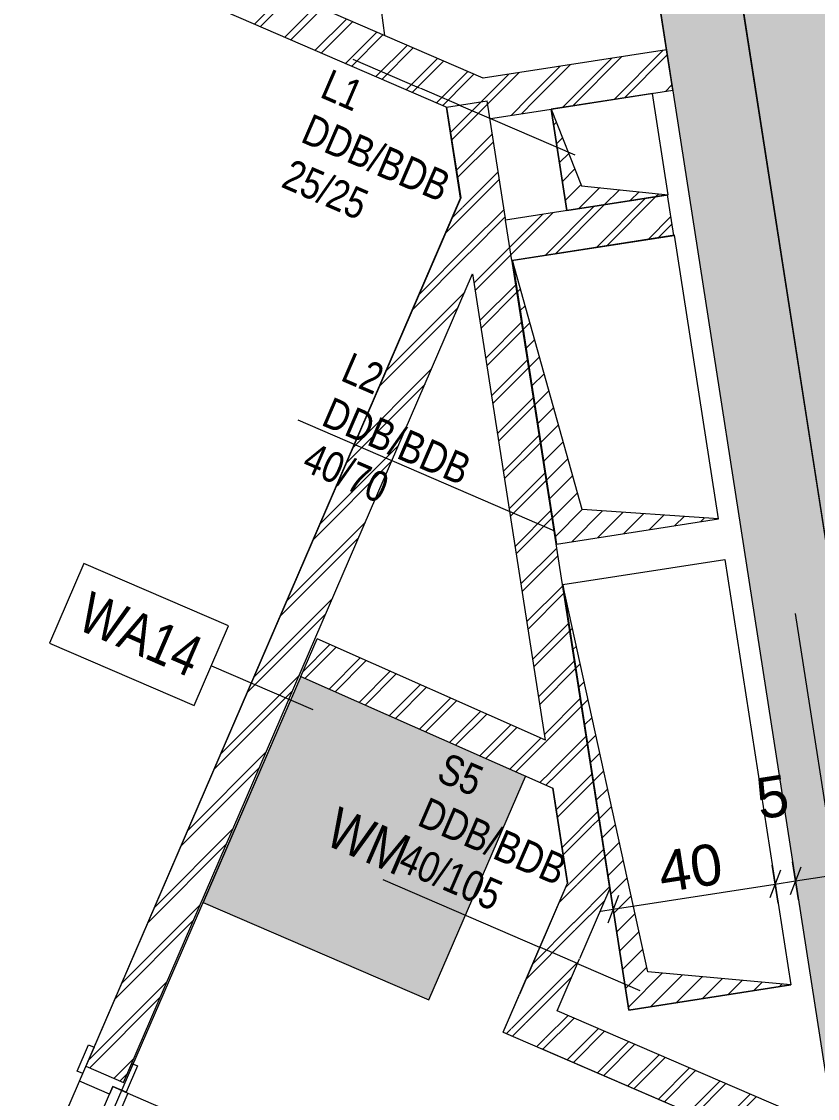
# Model space of a CAD drawing. Header units: millimetres. Extents: x 12535370 to 12575737, y 356204400 to 356234587.
# Drawn here: x 12553969 to 12555911, y 356215471 to 356218097 of the extents above; entities that cross this region are included whole.
import ezdxf
from ezdxf.enums import TextEntityAlignment as Align

# ---------------------------------------------------------------- set-up
doc = ezdxf.new("R2010")
doc.units = ezdxf.units.MM
doc.header["$MEASUREMENT"] = 0
doc.set_wipeout_variables(frame=1)
for name, pattern in [('Dashed', [211.666667, 105.833333, -105.833333]), ('Dot & Dashed', [6702.78, 3527.78, -1763.89, 0, -1411.11]), ('Wipeout_Contour', [1000, 0, -1000])]:
    doc.linetypes.add(name, pattern=pattern)
for name, color, linetype in [('New_015 Innenwände', 7, 'Continuous'), ('New_035 Decken', 7, 'Continuous'), ('New_080 Raumdefinitionen', 7, 'Continuous'), ('New_290 Raster _ Achsen', 7, 'Continuous'), ('New_Archicad Door Markers', 7, 'Continuous'), ('New_Archicad Doors', 7, 'Continuous'), ('New_GRUNDSTÜCKSGRENZE', 7, 'Continuous')]:
    doc.layers.add(name, color=color, linetype=linetype)
for name, color, linetype, lineweight in [('New_015 Innenwände_Pen_No__1', 7, 'Continuous', 13), ('New_015 Innenwände_Pen_No__3', 7, 'Continuous', 18), ('New_035 Decken_Pen_No__1', 7, 'Continuous', 13), ('New_060 Möbel Einbau_Pen_No__1', 7, 'Continuous', 13), ('New_060 Möbel Einbau_Pen_No__18', 255, 'Continuous', 13), ('New_065 Möbel Einrichtung_Pen_No__1', 7, 'Continuous', 13), ('New_160 Beschriftungen Ausführung_Pen_No__1', 7, 'Continuous', 13), ('New_255 Plangrafiken_Pen_No__1', 7, 'Continuous', 13), ('New_255 Plangrafiken_Pen_No__21', 1, 'Continuous', 13), ('New_255 Plangrafiken_Pen_No__39', 8, 'Continuous', 13), ('New_290 Raster _ Achsen_Pen_No__108', 7, 'Continuous', 13), ('New_Archicad Door Markers_Pen_No__1', 7, 'Continuous', 13), ('New_Archicad Doors_Pen_No__1', 7, 'Continuous', 13), ('New_GRUNDSTÜCKSGRENZE_Pen_No__1', 7, 'Continuous', 13), ('New_HKLS1_Pen_No__21', 1, 'Continuous', 13)]:
    doc.layers.add(name, color=color, linetype=linetype, lineweight=lineweight)
doc.styles.add('GENERATED_STYLE_1', font='arial.ttf')
doc.styles.add('GENERATED_STYLE_2', font='arial.ttf', dxfattribs={"width": 0.8})
doc.dimstyles.new('GENERATED_STYLE__2', dxfattribs={"dimtxt": 100, "dimasz": 47.5, "dimexe": 0.18, "dimexo": 2, "dimgap": 0, "dimtad": 1, "dimlfac": 0.001, "dimzin": 0, "dimdsep": 46, "dimtxsty": 'GENERATED_STYLE_1', "dimblk": 'ARROWHEAD_2', "dimblk1": 'ARROWHEAD_2', "dimblk2": 'ARROWHEAD_2', "dimcen": 0.09, "dimclrd": 7, "dimclre": 7, "dimclrt": 7, "dimadec": 0, "dimazin": 0, "dimtfac": 1, "dimtdec": 4, "dimtmove": 0, "dimatfit": 3, "dimfxl": 1, "dimtolj": 1, "dimtzin": 0, "dimarcsym": 0})
pattern_1 = [(45, (12240439.157, 356160438.356), (-26.5165043, 26.5165043), [])]
pattern_2 = [(45, (12240439.16, 356160438.356), (-53.033009, 53.033009), []), (45, (12240428.55, 356160448.96), (-53.033009, 53.033009), [])]

# ---------------------------------------------------------------- blocks, each defined once
blk = doc.blocks.new('Slab_1', base_point=(12539464.4, 356214374.2))
at = {"layer": 'New_035 Decken_Pen_No__1', "color": 7, "linetype": 'Continuous', "lineweight": 13, "flags": 128}
blk.add_lwpolyline([(12539464.4, 356214374.2), (12540355.6, 356216681.8), (12543211.2, 356223921.6), (12544734.3, 356227674.9), (12554930.7, 356223270.2), (12557525.4, 356206572.1)], close=True, dxfattribs=at)
blk = doc.blocks.new('Wall_6', base_point=(12555111.4, 356223410.1))
at = {"layer": 'New_015 Innenwände', "linetype": 'Continuous', "lineweight": 0, "true_color": 0x000000}
h = blk.add_hatch(dxfattribs=at)
h.set_pattern_fill('DÄMMSTOFF__POLYSTYROL_EPS', color=18, style=0, pattern_type=2)
h.set_pattern_definition([(188.832684, (12240439.157, 356160438.356), (-7.978668, 51.34531), [30, -60]), (188.832684, (12240398.68, 356160405.773), (-7.978668, 51.34531), [30, -60]), (248.832684, (12240409.51, 356160433.75), (-48.455677, 18.762926), [30, -60]), (248.832684, (12240417.49, 356160382.404), (-48.455677, 18.762926), [30, -60]), (308.832684, (12240439.157, 356160438.356), (40.477009, 32.582384), [30, -60]), (308.832684, (12240447.135, 356160387.01), (40.477009, 32.582384), [30, -60])])
h.paths.add_polyline_path([(12554930.7, 356223270.2), (12557489.2, 356206805.7), (12557706.1, 356206711.9), (12555147.7, 356223176.5)])
h = blk.add_hatch(dxfattribs=at)
h.set_pattern_fill('BETON_BEWEHRT_SN46', color=18, style=0, pattern_type=2)
h.set_pattern_definition([(45, (12240439.16, 356160438.36), (-70.710678, 70.710678), [30, -20]), (45, (12240403.8, 356160473.71), (-70.710678, 70.710678), [100, 0])])
h.paths.add_polyline_path([(12554750, 356223130.4), (12557235.9, 356207132.9), (12557452.9, 356207039.2), (12554967, 356223036.7)])
at = {"layer": 'New_015 Innenwände_Pen_No__3', "color": 7, "linetype": 'Continuous', "lineweight": 18}
blk.add_line((12557452.9, 356207039.2), (12554967, 356223036.7), dxfattribs=at)
at = {"layer": 'New_015 Innenwände_Pen_No__3', "color": 7, "linetype": 'Continuous', "lineweight": 18, "flags": 128}
blk.add_lwpolyline([(12554750, 356223130.4), (12557235.9, 356207132.9)], dxfattribs=at)
blk = doc.blocks.new('Wall_27', base_point=(12552319, 356219050.5))
at = {"color": 254, "linetype": 'Wipeout_Contour', "lineweight": 0, "ltscale": 1069317264.298381}
blk.add_wipeout([(12555082.2, 356217855.3), (12555267.5, 356217884.1), (12555095.4, 356217958.6)], dxfattribs=at).dxf.layer = 'New_015 Innenwände'
at = {"layer": 'New_015 Innenwände', "linetype": 'Continuous', "lineweight": 0, "true_color": 0x000000}
h = blk.add_hatch(dxfattribs=at)
h.set_pattern_fill('INSULATION', color=18, style=0, pattern_type=2)
h.set_pattern_definition(pattern_2)
h.paths.add_polyline_path([(12555082.2, 356217855.3), (12555267.5, 356217884.1), (12555095.4, 356217958.6)])
at = {"color": 254, "linetype": 'Wipeout_Contour', "lineweight": 0, "ltscale": 1425757822.584099}
blk.add_wipeout([(12555095.4, 356217958.6), (12553371.2, 356218704.3), (12553331.5, 356218612.5), (12554910.1, 356217929.8)], dxfattribs=at).dxf.layer = 'New_015 Innenwände'
at = {"layer": 'New_015 Innenwände', "linetype": 'Continuous', "lineweight": 0, "true_color": 0x000000}
h = blk.add_hatch(dxfattribs=at)
h.set_pattern_fill('INSULATION', color=18, style=0, pattern_type=2)
h.set_pattern_definition(pattern_2)
h.paths.add_polyline_path([(12555095.4, 356217958.6), (12553371.2, 356218704.3), (12553331.5, 356218612.5), (12554910.1, 356217929.8)])
at = {"color": 254, "linetype": 'Wipeout_Contour', "lineweight": 0, "ltscale": 1069317297.744582}
blk.add_wipeout([(12554910.1, 356217929.8), (12555082.2, 356217855.3), (12555095.4, 356217958.6)], dxfattribs=at).dxf.layer = 'New_015 Innenwände'
at = {"layer": 'New_015 Innenwände', "linetype": 'Continuous', "lineweight": 0, "true_color": 0x000000}
h = blk.add_hatch(dxfattribs=at)
h.set_pattern_fill('INSULATION', color=18, style=0, pattern_type=2)
h.set_pattern_definition(pattern_2)
h.paths.add_polyline_path([(12554910.1, 356217929.8), (12555082.2, 356217855.3), (12555095.4, 356217958.6)])
at = {"layer": 'New_015 Innenwände_Pen_No__1', "color": 7, "linetype": 'Continuous', "lineweight": 13, "flags": 128}
for points in [[(12555095.4, 356217958.6), (12553371.2, 356218704.3)], [(12553331.5, 356218612.5), (12555082.2, 356217855.3)], [(12555082.2, 356217855.3), (12555267.5, 356217884.1)]]:
    blk.add_lwpolyline(points, dxfattribs=at)
blk = doc.blocks.new('Wall_49', base_point=(12555105.3, 356217903.5))
at = {"color": 254, "linetype": 'Wipeout_Contour', "lineweight": 0, "ltscale": 1069311382.093036}
blk.add_wipeout([(12555301.7, 356215996.4), (12555330.6, 356215811.1), (12555404.9, 356215983.2)], dxfattribs=at).dxf.layer = 'New_015 Innenwände'
at = {"layer": 'New_015 Innenwände', "linetype": 'Continuous', "lineweight": 0, "true_color": 0x000000}
h = blk.add_hatch(dxfattribs=at)
h.set_pattern_fill('INSULATION', color=18, style=0, pattern_type=2)
h.set_pattern_definition(pattern_2)
h.paths.add_polyline_path([(12555301.7, 356215996.4), (12555330.6, 356215811.1), (12555404.9, 356215983.2)])
at = {"color": 254, "linetype": 'Wipeout_Contour', "lineweight": 0, "ltscale": 1425752720.955147}
blk.add_wipeout([(12555376, 356216168.5), (12555105.3, 356217903.5), (12555006.5, 356217888.1), (12555301.7, 356215996.4)], dxfattribs=at).dxf.layer = 'New_015 Innenwände'
at = {"layer": 'New_015 Innenwände', "linetype": 'Continuous', "lineweight": 0, "true_color": 0x000000}
h = blk.add_hatch(dxfattribs=at)
h.set_pattern_fill('INSULATION', color=18, style=0, pattern_type=2)
h.set_pattern_definition(pattern_2)
h.paths.add_polyline_path([(12555376, 356216168.5), (12555105.3, 356217903.5), (12555006.5, 356217888.1), (12555301.7, 356215996.4)])
at = {"layer": 'New_015 Innenwände_Pen_No__1', "color": 7, "linetype": 'Continuous', "lineweight": 13, "flags": 128}
for points in [[(12555006.5, 356217888.1), (12555105.3, 356217903.5)], [(12555006.5, 356217888.1), (12555041, 356217666.7)], [(12555069.9, 356217481.4), (12555247.3, 356216345)]]:
    blk.add_lwpolyline(points, dxfattribs=at)
at = {"color": 254, "linetype": 'Wipeout_Contour', "lineweight": 0, "ltscale": 1069311739.960776}
blk.add_wipeout([(12555376, 356216168.5), (12555301.7, 356215996.4), (12555404.9, 356215983.2)], dxfattribs=at).dxf.layer = 'New_015 Innenwände'
at = {"layer": 'New_015 Innenwände', "linetype": 'Continuous', "lineweight": 0, "true_color": 0x000000}
h = blk.add_hatch(dxfattribs=at)
h.set_pattern_fill('INSULATION', color=18, style=0, pattern_type=2)
h.set_pattern_definition(pattern_2)
h.paths.add_polyline_path([(12555376, 356216168.5), (12555301.7, 356215996.4), (12555404.9, 356215983.2)])
at = {"layer": 'New_015 Innenwände_Pen_No__1', "color": 7, "linetype": 'Continuous', "lineweight": 13, "flags": 128}
for points in [[(12555404.9, 356215983.2), (12555105.3, 356217903.5)], [(12555265.6, 356216227.5), (12555301.7, 356215996.4)], [(12555404.9, 356215983.2), (12555330.6, 356215811.1)]]:
    blk.add_lwpolyline(points, dxfattribs=at)
blk = doc.blocks.new('Wall_50', base_point=(12555165.5, 356217514.1))
at = {"color": 254, "linetype": 'Wipeout_Contour', "lineweight": 0, "ltscale": 1425755161.989042}
blk.add_wipeout([(12555165.5, 356217514.1), (12555560.8, 356217575.5), (12555545.4, 356217674.3), (12555150.2, 356217612.9)], dxfattribs=at).dxf.layer = 'New_015 Innenwände'
at = {"layer": 'New_015 Innenwände', "linetype": 'Continuous', "lineweight": 0, "true_color": 0x000000}
h = blk.add_hatch(dxfattribs=at)
h.set_pattern_fill('INSULATION', color=18, style=0, pattern_type=2)
h.set_pattern_definition(pattern_2)
h.paths.add_polyline_path([(12555165.5, 356217514.1), (12555560.8, 356217575.5), (12555545.4, 356217674.3), (12555150.2, 356217612.9)])
at = {"layer": 'New_015 Innenwände_Pen_No__1', "color": 7, "linetype": 'Continuous', "lineweight": 13, "flags": 128}
for points in [[(12555545.4, 356217674.3), (12555150.2, 356217612.9)], [(12555560.8, 356217575.5), (12555545.4, 356217674.3)], [(12555165.5, 356217514.1), (12555150.2, 356217612.9)], [(12555165.5, 356217514.1), (12555560.8, 356217575.5)]]:
    blk.add_lwpolyline(points, dxfattribs=at)
blk = doc.blocks.new('Wall_51', base_point=(12554650.4, 356216500))
at = {"color": 254, "linetype": 'Wipeout_Contour', "lineweight": 0, "ltscale": 1425750396.903481}
blk.add_wipeout([(12554650.4, 356216500), (12555265.6, 356216227.5), (12555247.3, 356216345), (12554690.9, 356216591.4)], dxfattribs=at).dxf.layer = 'New_015 Innenwände'
at = {"layer": 'New_015 Innenwände', "linetype": 'Continuous', "lineweight": 0, "true_color": 0x000000}
h = blk.add_hatch(dxfattribs=at)
h.set_pattern_fill('INSULATION', color=18, style=0, pattern_type=2)
h.set_pattern_definition(pattern_2)
h.paths.add_polyline_path([(12554650.4, 356216500), (12555265.6, 356216227.5), (12555247.3, 356216345), (12554690.9, 356216591.4)])
at = {"layer": 'New_015 Innenwände_Pen_No__1', "color": 7, "linetype": 'Continuous', "lineweight": 13, "flags": 128}
for points in [[(12554650.4, 356216500), (12554690.9, 356216591.4)], [(12555247.3, 356216345), (12554690.9, 356216591.4)], [(12554650.4, 356216500), (12555265.6, 356216227.5)]]:
    blk.add_lwpolyline(points, dxfattribs=at)
blk = doc.blocks.new('T Marker 10[21]', base_point=(12553952.2, 356215146.1))
at = {"layer": 'New_Archicad Door Markers_Pen_No__1', "color": 7, "linetype": 'Continuous', "lineweight": 13}
blk.add_line((12554686.6, 356214828.9), (12553952.2, 356215146.1), dxfattribs=at)
at = {"layer": 'New_Archicad Door Markers_Pen_No__1', "color": 7, "lineweight": 13, "style": 'GENERATED_STYLE_1'}
for tag, p in [('AC_WIDO_A_SIZE', (12554277.4, 356215055.4)), ('AC_WIDO_B_SIZE', (12554093.1, 356214899.4))]:
    blk.add_attdef(tag, text='', height=100, rotation=336.6365, dxfattribs=at).set_placement(p, align=Align.BOTTOM_LEFT)
blk = doc.blocks.new('Zargentür_1_Fl 10[10]', base_point=(12240439.2, 356160438.4))
at = {"layer": 'New_Archicad Doors_Pen_No__1', "color": 7, "linetype": 'Continuous', "lineweight": 13}
for p, q in [((12554105, 356215537.6), (12554132.7, 356215601.9)), ((12554146.5, 356215595.9), (12554126.7, 356215550)), ((12554132.7, 356215601.9), (12554146.5, 356215595.9)), ((12554118.7, 356215531.7), (12554105, 356215537.6)), ((12554110.8, 356215513.3), (12554118.7, 356215531.7)), ((12554126.7, 356215550), (12554218.5, 356215510.4)), ((12554218.5, 356215510.4), (12554238.3, 356215556.3)), ((12554252.1, 356215550.3), (12554224.3, 356215486.1)), ((12554238.3, 356215556.3), (12554252.1, 356215550.3)), ((12554184.2, 356215481.6), (12554110.8, 356215513.3)), ((12553859.1, 356214728.8), (12554192.2, 356215500)), ((12554228.9, 356215484.1), (12553895.8, 356214713)), ((12554192.2, 356215500), (12554184.2, 356215481.6)), ((12554224.3, 356215486.1), (12554192.2, 356215500)), ((12554192.2, 356215500), (12554228.9, 356215484.1)), ((12554228.9, 356215484.1), (12555000, 356215151)), ((12553785.6, 356214760.6), (12553793.5, 356214778.9)), ((12553793.5, 356214778.9), (12553867, 356214747.2)), ((12553744.1, 356214702.2), (12553771.8, 356214766.5)), ((12553771.8, 356214766.5), (12553785.6, 356214760.6)), ((12553867, 356214747.2), (12553859.1, 356214728.8)), ((12553777.7, 356214742.2), (12553757.9, 356214696.3)), ((12553869.5, 356214702.5), (12553777.7, 356214742.2)), ((12553859.1, 356214728.8), (12553891.2, 356214714.9)), ((12553895.8, 356214713), (12553859.1, 356214728.8)), ((12553757.9, 356214696.3), (12553744.1, 356214702.2)), ((12553849.7, 356214656.6), (12553869.5, 356214702.5)), ((12553891.2, 356214714.9), (12553863.4, 356214650.7)), ((12553863.4, 356214650.7), (12553849.7, 356214656.6))]:
    blk.add_line(p, q, dxfattribs=at)
at = {"layer": 'New_Archicad Doors_Pen_No__1', "color": 7, "linetype": 'Dashed', "lineweight": 13}
blk.add_line((12553793.5, 356214778.9), (12554110.8, 356215513.3), dxfattribs=at)
at = {"layer": 'New_Archicad Doors_Pen_No__1', "color": 7, "linetype": 'Continuous', "lineweight": 13}
blk.add_arc((12554228.9, 356215484.1), 840, 246.6365, 336.6365, dxfattribs=at)
at = {"layer": 'New_Archicad Door Markers', "color": 7, "lineweight": 13}
blk.add_blockref('T Marker 10[21]', (12553952.2, 356215146.1), dxfattribs=at).add_auto_attribs({'AC_WIDO_A_SIZE': '80', 'AC_WIDO_B_SIZE': '2,20'})
blk = doc.blocks.new('Wall_63', base_point=(12553300.1, 356213636.7))
at = {"color": 254, "linetype": 'Wipeout_Contour', "lineweight": 0, "ltscale": 1425750891.754935}
blk.add_wipeout([(12554218.5, 356215510.4), (12555069.9, 356217481.4), (12555041, 356217666.7), (12554126.7, 356215550)], dxfattribs=at).dxf.layer = 'New_015 Innenwände'
at = {"layer": 'New_015 Innenwände', "linetype": 'Continuous', "lineweight": 0, "true_color": 0x000000}
h = blk.add_hatch(dxfattribs=at)
h.set_pattern_fill('INSULATION', color=18, style=0, pattern_type=2)
h.set_pattern_definition(pattern_2)
h.paths.add_polyline_path([(12554218.5, 356215510.4), (12555069.9, 356217481.4), (12555041, 356217666.7), (12554126.7, 356215550)])
at = {"layer": 'New_015 Innenwände_Pen_No__1', "color": 7, "linetype": 'Continuous', "lineweight": 13}
blk.add_line((12554126.7, 356215550), (12554218.5, 356215510.4), dxfattribs=at)
at = {"layer": 'New_015 Innenwände_Pen_No__1', "color": 7, "linetype": 'Continuous', "lineweight": 13, "flags": 128}
for points in [[(12555041, 356217666.7), (12554126.7, 356215550)], [(12554218.5, 356215510.4), (12555069.9, 356217481.4)]]:
    blk.add_lwpolyline(points, dxfattribs=at)
at = {"layer": 'New_Archicad Doors', "color": 7, "linetype": 'Continuous', "lineweight": 13}
blk.add_blockref('Zargentür_1_Fl 10[10]', (12240439.2, 356160438.4), dxfattribs=at)
blk = doc.blocks.new('Wall_66', base_point=(12555184.3, 356215724.7))
at = {"color": 254, "linetype": 'Wipeout_Contour', "lineweight": 0, "ltscale": 1069310618.962723}
blk.add_wipeout([(12555144.7, 356215632.9), (12555276.1, 356215685.1), (12555184.3, 356215724.7)], dxfattribs=at).dxf.layer = 'New_015 Innenwände'
at = {"layer": 'New_015 Innenwände', "linetype": 'Continuous', "lineweight": 0, "true_color": 0x000000}
h = blk.add_hatch(dxfattribs=at)
h.set_pattern_fill('INSULATION', color=18, style=0, pattern_type=2)
h.set_pattern_definition(pattern_2)
h.paths.add_polyline_path([(12555144.7, 356215632.9), (12555276.1, 356215685.1), (12555184.3, 356215724.7)])
at = {"color": 254, "linetype": 'Wipeout_Contour', "lineweight": 0, "ltscale": 1069310489.274024}
blk.add_wipeout([(12555276.1, 356215685.1), (12555144.7, 356215632.9), (12555236.5, 356215593.3)], dxfattribs=at).dxf.layer = 'New_015 Innenwände'
at = {"layer": 'New_015 Innenwände', "linetype": 'Continuous', "lineweight": 0, "true_color": 0x000000}
h = blk.add_hatch(dxfattribs=at)
h.set_pattern_fill('INSULATION', color=18, style=0, pattern_type=2)
h.set_pattern_definition(pattern_2)
h.paths.add_polyline_path([(12555276.1, 356215685.1), (12555144.7, 356215632.9), (12555236.5, 356215593.3)])
at = {"layer": 'New_015 Innenwände_Pen_No__1', "color": 7, "linetype": 'Continuous', "lineweight": 13, "flags": 128}
blk.add_lwpolyline([(12555144.7, 356215632.9), (12555184.3, 356215724.7)], dxfattribs=at)
at = {"color": 254, "linetype": 'Wipeout_Contour', "lineweight": 0, "ltscale": 1425746773.58478}
blk.add_wipeout([(12555236.5, 356215593.3), (12555970.5, 356215276.2), (12555952.4, 356215392.9), (12555276.1, 356215685.1)], dxfattribs=at).dxf.layer = 'New_015 Innenwände'
at = {"layer": 'New_015 Innenwände', "linetype": 'Continuous', "lineweight": 0, "true_color": 0x000000}
h = blk.add_hatch(dxfattribs=at)
h.set_pattern_fill('INSULATION', color=18, style=0, pattern_type=2)
h.set_pattern_definition(pattern_2)
h.paths.add_polyline_path([(12555236.5, 356215593.3), (12555970.5, 356215276.2), (12555952.4, 356215392.9), (12555276.1, 356215685.1)])
at = {"layer": 'New_015 Innenwände_Pen_No__1', "color": 7, "linetype": 'Continuous', "lineweight": 13, "flags": 128}
for points in [[(12555952.4, 356215392.9), (12555276.1, 356215685.1)], [(12555144.7, 356215632.9), (12555970.5, 356215276.2)], [(12555970.5, 356215276.2), (12555952.4, 356215392.9)]]:
    blk.add_lwpolyline(points, dxfattribs=at)
blk = doc.blocks.new('Wall_67', base_point=(12555184.3, 356215724.7))
at = {"color": 254, "linetype": 'Wipeout_Contour', "lineweight": 0, "ltscale": 1425747994.793734}
blk.add_wipeout([(12555301.7, 356215996.4), (12555184.3, 356215724.7), (12555276.1, 356215685.1), (12555330.6, 356215811.1)], dxfattribs=at).dxf.layer = 'New_015 Innenwände'
at = {"layer": 'New_015 Innenwände', "linetype": 'Continuous', "lineweight": 0, "true_color": 0x000000}
h = blk.add_hatch(dxfattribs=at)
h.set_pattern_fill('INSULATION', color=18, style=0, pattern_type=2)
h.set_pattern_definition(pattern_2)
h.paths.add_polyline_path([(12555301.7, 356215996.4), (12555184.3, 356215724.7), (12555276.1, 356215685.1), (12555330.6, 356215811.1)])
at = {"layer": 'New_015 Innenwände_Pen_No__1', "color": 7, "linetype": 'Continuous', "lineweight": 13, "flags": 128}
for points in [[(12555301.7, 356215996.4), (12555184.3, 356215724.7)], [(12555276.1, 356215685.1), (12555330.6, 356215811.1)]]:
    blk.add_lwpolyline(points, dxfattribs=at)
blk = doc.blocks.new('Wall_68', base_point=(12555082.2, 356217855.3))
at = {"color": 254, "linetype": 'Wipeout_Contour', "lineweight": 0, "ltscale": 1425756585.768311}
blk.add_wipeout([(12555095.4, 356217958.6), (12555267.5, 356217884.1), (12555558.2, 356217929.3), (12555542.9, 356218028.1)], dxfattribs=at).dxf.layer = 'New_015 Innenwände'
at = {"layer": 'New_015 Innenwände', "linetype": 'Continuous', "lineweight": 0, "true_color": 0x000000}
h = blk.add_hatch(dxfattribs=at)
h.set_pattern_fill('INSULATION', color=18, style=0, pattern_type=2)
h.set_pattern_definition(pattern_2)
h.paths.add_polyline_path([(12555095.4, 356217958.6), (12555267.5, 356217884.1), (12555558.2, 356217929.3), (12555542.9, 356218028.1)])
at = {"layer": 'New_015 Innenwände_Pen_No__1', "color": 7, "linetype": 'Continuous', "lineweight": 13, "flags": 128}
for points in [[(12555542.9, 356218028.1), (12555095.4, 356217958.6)], [(12555558.2, 356217929.3), (12555542.9, 356218028.1)], [(12555267.5, 356217884.1), (12555558.2, 356217929.3)]]:
    blk.add_lwpolyline(points, dxfattribs=at)
blk = doc.blocks.new('Standard grid marker[29]', base_point=(12557581.8, 356205556.1))
at = {"layer": 'New_290 Raster _ Achsen_Pen_No__108', "color": 7, "linetype": 'Dot & Dashed', "lineweight": 13}
blk.add_line((12557428.3, 356206544.2), (12554130.1, 356227771.8), dxfattribs=at)
at = {"layer": 'New_290 Raster _ Achsen_Pen_No__108', "color": 7, "lineweight": 13, "style": 'GENERATED_STYLE_1'}
for tag, p in [('AC_MarkerText_1_1', (12553993, 356228998.9)), ('AC_MarkerText_1_0', (12557652, 356205449.2))]:
    blk.add_attdef(tag, text='', height=150, rotation=336.6365, dxfattribs=at).set_placement(p, align=Align.TOP_CENTER)
blk = doc.blocks.new('*D241', base_point=(12240439.2, 356160438.4))
at = {"layer": 'New_GRUNDSTÜCKSGRENZE_Pen_No__1', "color": 7, "linetype": 'Continuous', "lineweight": 13, "transparency": 16777216}
for p, q in [((12555841.9, 356220423.7), (12556014.7, 356219311.6)), ((12555968.4, 356219304.4), (12556061, 356219318.8)), ((12556048.4, 356219298.6), (12555981.1, 356219324.6)), ((12556014.7, 356219311.6), (12556213.7, 356218031.2)), ((12556167.4, 356218024), (12556260, 356218038.4)), ((12556247.3, 356218018.1), (12556180, 356218044.2))]:
    blk.add_line(p, q, dxfattribs=at)
at = {"layer": 'New_GRUNDSTÜCKSGRENZE_Pen_No__1', "color": 7, "lineweight": 13, "transparency": 16777216, "insert": (12556085.9, 356218827.5), "char_height": 100, "attachment_point": 7, "rotation": 278.8327, "style": 'GENERATED_STYLE_1'}
blk.add_mtext('\\A1;{\\pql;\\fArial|b0|i0|c0|p0;\\W1.000000;1,29\\fArial|b0|i0|c0|p0;\\W1.000000;\\A1{\\H.66x;\\S5^  ;}}', dxfattribs=at)
blk = doc.blocks.new('ARROWHEAD_2')
at = {"color": 0, "linetype": 'Continuous', "lineweight": 0}
for p, q in [((-0.378, -0.655), (0.378, 0.655)), ((0, 0), (-1, 0))]:
    blk.add_line(p, q, dxfattribs=at)
blk = doc.blocks.new('*D242', base_point=(12240439.2, 356160438.4))
at = {"layer": 'New_GRUNDSTÜCKSGRENZE_Pen_No__1', "color": 7, "linetype": 'Continuous', "lineweight": 13, "transparency": 16777216}
for p, q in [((12556247.3, 356218018.1), (12556180, 356218044.2)), ((12556213.7, 356218031.2), (12556252.1, 356217784.1)), ((12556205.8, 356217776.9), (12556298.4, 356217791.3)), ((12556285.7, 356217771.1), (12556218.4, 356217797.2)), ((12556252.1, 356217784.1), (12556374.8, 356216994.1))]:
    blk.add_line(p, q, dxfattribs=at)
at = {"layer": 'New_GRUNDSTÜCKSGRENZE_Pen_No__1', "color": 7, "lineweight": 13, "transparency": 16777216, "insert": (12556240.9, 356217986.1), "char_height": 100, "attachment_point": 7, "rotation": 278.8327, "style": 'GENERATED_STYLE_1'}
blk.add_mtext('\\A1;{\\pql;\\fArial|b0|i0|c0|p0;\\W1.000000;25}', dxfattribs=at)
blk = doc.blocks.new('*D243', base_point=(12240439.2, 356160438.4))
at = {"layer": 'New_GRUNDSTÜCKSGRENZE_Pen_No__1', "color": 7, "linetype": 'Continuous', "lineweight": 13, "transparency": 16777216}
for p, q in [((12556285.7, 356217771.1), (12556218.4, 356217797.2)), ((12556252.1, 356217784.1), (12556374.8, 356216994.1)), ((12556328.5, 356216986.9), (12556421.2, 356217001.3)), ((12556408.5, 356216981.1), (12556341.2, 356217007.1)), ((12556374.8, 356216994.1), (12556390.3, 356216894.8))]:
    blk.add_line(p, q, dxfattribs=at)
at = {"layer": 'New_GRUNDSTÜCKSGRENZE_Pen_No__1', "color": 7, "lineweight": 13, "transparency": 16777216, "char_height": 100, "attachment_point": 7, "rotation": 278.8327, "style": 'GENERATED_STYLE_1'}
for s, insert in [('\\A1;{\\pql;\\fArial|b0|i0|c0|p0;\\W1.000000;80}', (12556321.5, 356217467.6)), ('\\A1;{\\pql;\\fArial|b0|i0|c0|p0;\\W1.000000;10}', (12556368.4, 356217165.8))]:
    blk.add_mtext(s, dxfattribs=dict(at, insert=insert))
blk = doc.blocks.new('*D244', base_point=(12240439.2, 356160438.4))
at = {"layer": 'New_GRUNDSTÜCKSGRENZE_Pen_No__1', "color": 7, "linetype": 'Continuous', "lineweight": 13, "transparency": 16777216}
for p, q in [((12556408.5, 356216981.1), (12556341.2, 356217007.1)), ((12556374.8, 356216994.1), (12556390.3, 356216894.8)), ((12556344, 356216887.6), (12556436.6, 356216902)), ((12556423.9, 356216881.8), (12556356.6, 356216907.8)), ((12556390.3, 356216894.8), (12556551.5, 356215857.3))]:
    blk.add_line(p, q, dxfattribs=at)
blk = doc.blocks.new('*D245', base_point=(12240439.2, 356160438.4))
at = {"layer": 'New_GRUNDSTÜCKSGRENZE_Pen_No__1', "color": 7, "linetype": 'Continuous', "lineweight": 13, "transparency": 16777216}
for p, q in [((12556423.9, 356216881.8), (12556356.6, 356216907.8)), ((12556390.3, 356216894.8), (12556551.5, 356215857.3)), ((12556505.2, 356215850.1), (12556597.8, 356215864.5)), ((12556585.2, 356215844.2), (12556517.9, 356215870.3)), ((12556551.5, 356215857.3), (12556810.3, 356214191.8))]:
    blk.add_line(p, q, dxfattribs=at)
at = {"layer": 'New_GRUNDSTÜCKSGRENZE_Pen_No__1', "color": 7, "lineweight": 13, "transparency": 16777216, "insert": (12556470.2, 356216511), "char_height": 100, "attachment_point": 7, "rotation": 278.8327, "style": 'GENERATED_STYLE_1'}
blk.add_mtext('\\A1;{\\pql;\\fArial|b0|i0|c0|p0;\\W1.000000;1,05}', dxfattribs=at)
blk = doc.blocks.new('*D246', base_point=(12240439.2, 356160438.4))
at = {"layer": 'New_GRUNDSTÜCKSGRENZE_Pen_No__1', "color": 7, "linetype": 'Continuous', "lineweight": 13, "transparency": 16777216}
for p, q in [((12556585.2, 356215844.2), (12556517.9, 356215870.3)), ((12556551.5, 356215857.3), (12556810.3, 356214191.8)), ((12556764, 356214184.6), (12556856.6, 356214199)), ((12556844, 356214178.7), (12556776.7, 356214204.8)), ((12556810.3, 356214191.8), (12556997.6, 356212986.3))]:
    blk.add_line(p, q, dxfattribs=at)
at = {"layer": 'New_GRUNDSTÜCKSGRENZE_Pen_No__1', "color": 7, "lineweight": 13, "transparency": 16777216, "insert": (12556652.6, 356215180.6), "char_height": 100, "attachment_point": 7, "rotation": 278.8327, "style": 'GENERATED_STYLE_1'}
blk.add_mtext('\\A1;{\\pql;\\fArial|b0|i0|c0|p0;\\W1.000000;1,68\\fArial|b0|i0|c0|p0;\\W1.000000;\\A1{\\H.66x;\\S5^  ;}}', dxfattribs=at)
blk = doc.blocks.new('*D253', base_point=(12240439.2, 356160438.4))
at = {"layer": 'New_GRUNDSTÜCKSGRENZE_Pen_No__1', "color": 7, "linetype": 'Continuous', "lineweight": 13, "transparency": 16777216}
for p, q in [((12555815.5, 356215947.4), (12555801.1, 356216040.1)), ((12555821.3, 356216027.4), (12555795.3, 356215960.1)), ((12555420.2, 356215886), (12555405.8, 356215978.7)), ((12555413, 356215932.3), (12555808.3, 356215993.8)), ((12555426.1, 356215966), (12555400, 356215898.7)), ((12555382.8, 356215927.6), (12555413, 356215932.3))]:
    blk.add_line(p, q, dxfattribs=at)
at = {"layer": 'New_GRUNDSTÜCKSGRENZE_Pen_No__1', "color": 7, "lineweight": 13, "transparency": 16777216, "char_height": 100, "attachment_point": 7, "rotation": 8.8327, "style": 'GENERATED_STYLE_1'}
for s, insert in [('\\A1;{\\pql;\\fArial|b0|i0|c0|p0;\\W1.000000;5}', (12555770.8, 356216149.9)), ('\\A1;{\\pql;\\fArial|b0|i0|c0|p0;\\W1.000000;40}', (12555532.2, 356215971.1))]:
    blk.add_mtext(s, dxfattribs=dict(at, insert=insert))
blk = doc.blocks.new('*D254', base_point=(12240439.2, 356160438.4))
at = {"layer": 'New_GRUNDSTÜCKSGRENZE_Pen_No__1', "color": 7, "linetype": 'Continuous', "lineweight": 13, "transparency": 16777216}
for p, q in [((12555870.8, 356216035.1), (12555844.8, 356215967.8)), ((12555865, 356215955.1), (12555850.6, 356216047.8)), ((12555821.3, 356216027.4), (12555795.3, 356215960.1)), ((12555808.3, 356215993.8), (12555857.8, 356216001.5))]:
    blk.add_line(p, q, dxfattribs=at)
blk = doc.blocks.new('*D255', base_point=(12240439.2, 356160438.4))
at = {"layer": 'New_GRUNDSTÜCKSGRENZE_Pen_No__1', "color": 7, "linetype": 'Continuous', "lineweight": 13, "transparency": 16777216}
for p, q in [((12556260.3, 356216016.6), (12556245.9, 356216109.2)), ((12556240, 356216029.2), (12556266.1, 356216096.5)), ((12555857.8, 356216001.5), (12556253.1, 356216062.9)), ((12556253.1, 356216062.9), (12556283.3, 356216067.6)), ((12555870.8, 356216035.1), (12555844.8, 356215967.8)), ((12555865, 356215955.1), (12555850.6, 356216047.8)), ((12555808.3, 356215993.8), (12555857.8, 356216001.5))]:
    blk.add_line(p, q, dxfattribs=at)
at = {"layer": 'New_GRUNDSTÜCKSGRENZE_Pen_No__1', "color": 7, "lineweight": 13, "transparency": 16777216, "insert": (12555977, 356216040.2), "char_height": 100, "attachment_point": 7, "rotation": 8.8327, "style": 'GENERATED_STYLE_1'}
blk.add_mtext('\\A1;{\\pql;\\fArial|b0|i0|c0|p0;\\W1.000000;40}', dxfattribs=at)

msp = doc.modelspace()

# ---------------------------------------------------------------- hatches: boundary and pattern name
at = {"layer": 'New_060 Möbel Einbau_Pen_No__18', "linetype": 'Continuous', "lineweight": 13}
msp.add_hatch(color=255, dxfattribs=at).paths.add_polyline_path([(12554412.496, 356215949.202), (12554963.3, 356215711.264), (12555201.238, 356216262.068), (12554650.434, 356216500.006)])
at = {"layer": 'New_255 Plangrafiken_Pen_No__39', "linetype": 'Continuous', "lineweight": 13}
h = msp.add_hatch(dxfattribs=at)
h.set_pattern_fill('FEUERFESTER_STEIN', color=8, style=0, pattern_type=2)
h.set_pattern_definition(pattern_1)
h.paths.add_polyline_path([(12555261.725, 356217883.237), (12555335.89, 356217696.263), (12555547.147, 356217674.589), (12555300.112, 356217636.201)])
h = msp.add_hatch(dxfattribs=at)
h.set_pattern_fill('FEUERFESTER_STEIN', color=8, style=0, pattern_type=2)
h.set_pattern_definition(pattern_1)
h.paths.add_polyline_path([(12555669.909, 356216884.569), (12555336.893, 356216906.852), (12555167.322, 356217513.864), (12555274.807, 356216822.163)])
h = msp.add_hatch(dxfattribs=at)
h.set_pattern_fill('FEUERFESTER_STEIN', color=8, style=0, pattern_type=2)
h.set_pattern_definition(pattern_1)
h.paths.add_polyline_path([(12555290.084, 356216723.842), (12555451.268, 356215686.287), (12555846.553, 356215747.711), (12555497.685, 356215779.451)])

# ---------------------------------------------------------------- linework, layer by layer
at = {"layer": 'New_060 Möbel Einbau_Pen_No__1', "color": 7, "linetype": 'Continuous', "lineweight": 13, "flags": 128}
msp.add_lwpolyline([(12554412.496, 356215949.202), (12554963.3, 356215711.264), (12555201.238, 356216262.068), (12554650.434, 356216500.006)], close=True, dxfattribs=at)
at = {"layer": 'New_080 Raumdefinitionen', "color": 21, "linetype": 'Continuous', "lineweight": 0, "true_color": 0xffa8a8, "flags": 128}
for points in [[(12548869.896, 356222122.707), (12552895.035, 356220383.913), (12552358.709, 356219142.256), (12553417.104, 356218684.483), (12555095.403, 356217958.592), (12555542.885, 356218028.127), (12555377.418, 356219092.959), (12554676.586, 356219395.956), (12555157.81, 356220506.208), (12554750.025, 356223130.432), (12550161.483, 356225112.606)], [(12552319.012, 356219050.473), (12551507.858, 356217172.732), (12553207.312, 356216438.596), (12552160.757, 356214019.907), (12553260.454, 356213544.857), (12555040.714, 356217665.989), (12555006.456, 356217888.11)], [(12554650.434, 356216500.006), (12553391.851, 356213596.863), (12555462.211, 356212698.792), (12556130.763, 356214244.936), (12555970.519, 356215276.162), (12555144.667, 356215632.916), (12555301.669, 356215996.361), (12555265.598, 356216227.507)]]:
    msp.add_lwpolyline(points, close=True, dxfattribs=at)
at = {"layer": 'New_255 Plangrafiken_Pen_No__21', "color": 1, "linetype": 'Continuous', "lineweight": 13, "flags": 128}
for points in [[(12555261.725, 356217883.237), (12555335.89, 356217696.263), (12555547.147, 356217674.589), (12555300.112, 356217636.201)], [(12555669.909, 356216884.569), (12555336.893, 356216906.852), (12555167.322, 356217513.864), (12555274.807, 356216822.163)], [(12555290.084, 356216723.842), (12555451.268, 356215686.287), (12555846.553, 356215747.711), (12555497.685, 356215779.451)]]:
    msp.add_lwpolyline(points, close=True, dxfattribs=at)

# ---------------------------------------------------------------- block references
at = {"layer": 'New_015 Innenwände', "color": 7, "lineweight": 13}
msp.add_blockref('Wall_6', (12555111.374, 356223410.062), dxfattribs=at)
at = {"layer": 'New_035 Decken', "color": 7, "linetype": 'Continuous', "lineweight": 13}
msp.add_blockref('Slab_1', (12539464.379, 356214374.22), dxfattribs=at)

# ---------------------------------------------------------------- dimensions: what is measured, and where the dimension line sits
at = {"layer": 'New_GRUNDSTÜCKSGRENZE', "color": 7, "linetype": 'Continuous', "lineweight": 13}
dim = msp.add_linear_dim(base=(12556390.275, 356216894.803), p1=(12555669.909, 356216884.569), p2=(12555685.341, 356216785.262), angle=278.832684, dimstyle='GENERATED_STYLE__2', dxfattribs=at)
dim.commit()
dim.dimension.update_dxf_attribs({"geometry": '*D244', "text_midpoint": (12556429.503, 356217098.243), "dimtype": 160, "text_rotation": 278.832684})

# ---------------------------------------------------------------- next in the draw order: block references
at = {"layer": 'New_015 Innenwände', "color": 7, "lineweight": 13}
for name, p in [('Wall_27', (12552319.012, 356219050.473)), ('Wall_66', (12555184.323, 356215724.717))]:
    msp.add_blockref(name, p, dxfattribs=at)

# ---------------------------------------------------------------- next in the draw order: linework, layer by layer
at = {"layer": 'New_065 Möbel Einrichtung_Pen_No__1', "color": 7, "linetype": 'Continuous', "lineweight": 13}
msp.add_line((12554676.586, 356219395.956), (12554854.886, 356218062.619), dxfattribs=at)

# ---------------------------------------------------------------- next in the draw order: block references
at = {"layer": 'New_015 Innenwände', "color": 7, "lineweight": 13}
msp.add_blockref('Wall_49', (12555105.26, 356217903.529), dxfattribs=at)

# ---------------------------------------------------------------- next in the draw order: dimensions: what is measured, and where the dimension line sits
at = {"layer": 'New_GRUNDSTÜCKSGRENZE', "color": 7, "linetype": 'Continuous', "lineweight": 13}
for base, p1, p2, angle, picture, middle, turn in [((12556551.503, 356215857.255), (12555685.341, 356216785.262), (12555846.553, 356215747.711), 278.832684, '*D245', (12556539.444, 356216390.732), 278.832684), ((12555857.814, 356216001.452), (12555846.553, 356215747.711), (12555992.969, 356215131.685), 8.832684, '*D254', (12555800.737, 356216205.103), 8.832684), ((12556253.071, 356216062.871), (12555992.969, 356215131.685), (12556426.898, 356214944.235), 8.832684, '*D255', (12556044.527, 356216101.305), 8.832684), ((12556810.309, 356214191.753), (12555846.553, 356215747.711), (12556105.369, 356214082.211), 278.832684, '*D246', (12556766.268, 356214931.047), 278.832684)]:
    dim = msp.add_linear_dim(base=base, p1=p1, p2=p2, angle=angle, dimstyle='GENERATED_STYLE__2', dxfattribs=at)
    dim.commit()
    dim.dimension.update_dxf_attribs({"geometry": picture, "text_midpoint": middle, "dimtype": 160, "text_rotation": turn})

# ---------------------------------------------------------------- next in the draw order: block references
at = {"layer": 'New_015 Innenwände', "color": 7, "lineweight": 13}
for name, p in [('Wall_68', (12555082.216, 356217855.342)), ('Wall_50', (12555165.519, 356217514.087)), ('Wall_51', (12554650.434, 356216500.006)), ('Wall_67', (12555184.323, 356215724.717))]:
    msp.add_blockref(name, p, dxfattribs=at)

# ---------------------------------------------------------------- next in the draw order: dimensions: what is measured, and where the dimension line sits
at = {"layer": 'New_GRUNDSTÜCKSGRENZE', "color": 7, "linetype": 'Continuous', "lineweight": 13}
dim = msp.add_linear_dim(base=(12555808.319, 356215993.76), p1=(12555451.268, 356215686.287), p2=(12555846.553, 356215747.711), angle=8.832684, dimstyle='GENERATED_STYLE__2', dxfattribs=at)
dim.commit()
dim.dimension.update_dxf_attribs({"geometry": '*D253', "text_midpoint": (12555599.76, 356216032.192), "dimtype": 160, "text_rotation": 8.832684})

# ---------------------------------------------------------------- next in the draw order: linework, layer by layer
at = {"layer": 'New_255 Plangrafiken_Pen_No__1', "color": 7, "linetype": 'Continuous', "lineweight": 13}
msp.add_line((12554777.936, 356218005.389), (12555319.213, 356217771.567), dxfattribs=at)
at = {"layer": 'New_255 Plangrafiken_Pen_No__21', "color": 1, "linetype": 'Continuous', "lineweight": 13}
for points in [[(12555508.76, 356217921.624), (12555261.725, 356217883.237), (12555300.112, 356217636.201), (12555547.147, 356217674.589)], [(12555274.73, 356216822.656), (12555669.986, 356216884.076), (12555562.502, 356217575.775), (12555167.245, 356217514.355)]]:
    msp.add_lwpolyline(points, close=True, dxfattribs=at)
at = {"layer": 'New_HKLS1_Pen_No__21', "color": 1, "linetype": 'Continuous', "lineweight": 13}
msp.add_lwpolyline([(12555290.084, 356216723.842), (12555685.341, 356216785.262), (12555846.553, 356215747.711), (12555451.268, 356215686.287)], close=True, dxfattribs=at)

# ---------------------------------------------------------------- next in the draw order: block references
at = {"layer": 'New_015 Innenwände', "color": 7, "lineweight": 13}
msp.add_blockref('Wall_63', (12553300.11, 356213636.658), dxfattribs=at)

# ---------------------------------------------------------------- next in the draw order: dimensions: what is measured, and where the dimension line sits
at = {"layer": 'New_GRUNDSTÜCKSGRENZE', "color": 7, "linetype": 'Continuous', "lineweight": 13}
for base, p1, p2, picture, middle in [((12556213.694, 356218031.165), (12555359.269, 356219209.751), (12555508.76, 356217921.624), '*D241', (12556199.571, 356218577.928)), ((12556252.081, 356217784.13), (12555508.76, 356217921.624), (12555545.42, 356217674.32), '*D242', (12556302.031, 356217918.564)), ((12556374.844, 356216994.11), (12555545.42, 356217674.32), (12555669.909, 356216884.569), '*D243', (12556382.606, 356217400.036))]:
    dim = msp.add_linear_dim(base=base, p1=p1, p2=p2, angle=278.832684, dimstyle='GENERATED_STYLE__2', dxfattribs=at)
    dim.commit()
    dim.dimension.update_dxf_attribs({"geometry": picture, "text_midpoint": middle, "dimtype": 160, "text_rotation": 278.832684})

# ---------------------------------------------------------------- next in the draw order: linework, layer by layer
at = {"layer": 'New_160 Beschriftungen Ausführung_Pen_No__1', "color": 7, "linetype": 'Continuous', "lineweight": 13}
msp.add_line((12554432.736, 356216525.947), (12554679.789, 356216419.224), dxfattribs=at)
msp.add_lwpolyline([(12554037.835, 356216581.258), (12554390.768, 356216428.796), (12554474.703, 356216623.098), (12554121.77, 356216775.559)], close=True, dxfattribs=at)
at = {"layer": 'New_255 Plangrafiken_Pen_No__1', "color": 7, "linetype": 'Continuous', "lineweight": 13}
for p, q in [((12554643.339, 356217125.436), (12555269.727, 356216854.846)), ((12554851.108, 356216005.092), (12555477.496, 356215734.503))]:
    msp.add_line(p, q, dxfattribs=at)

# ---------------------------------------------------------------- next in the draw order: block references
at = {"layer": 'New_290 Raster _ Achsen', "color": 7, "linetype": 'Continuous', "lineweight": 13}
msp.add_blockref('Standard grid marker[29]', (12557581.816, 356205556.091), dxfattribs=at)

# ---------------------------------------------------------------- next in the draw order: texts
at = {"layer": 'New_160 Beschriftungen Ausführung_Pen_No__1', "color": 7, "linetype": 'Continuous', "lineweight": 13, "char_height": 100, "attachment_point": 7, "rotation": 336.636458, "style": 'GENERATED_STYLE_2'}
for s, insert in [('\\A1;{\\pql;\\fArial|b0|i0|c0|p0;\\W0.800000;WA\\fArial|b0|i0|c0|p0;\\W0.800000;14}', (12554100.377, 356216617.342)), ('\\A1;{\\pql;\\fArial|b0|i0|c0|p0;\\W0.800000;WM}', (12554704.735, 356216092.181))]:
    msp.add_mtext(s, dxfattribs=dict(at, insert=insert))
at = {"layer": 'New_255 Plangrafiken_Pen_No__1', "color": 7, "linetype": 'Continuous', "lineweight": 13, "char_height": 75, "attachment_point": 7, "rotation": 336.636458, "style": 'GENERATED_STYLE_2'}
for s, insert, line_spacing_factor in [('\\A1;{\\pql;\\fArial|b0|i0|c0|p0;\\W0.800000;L\\fArial|b0|i0|c0|p0;\\W0.800000;1\\P\\pql;\\fArial|b0|i0|c0|p0;\\W0.800000;DDB/\\fArial|b0|i0|c0|p0;\\H1.029358x;\\W0.800000;BD\\fArial|b0|i0|c0|p0;\\H0.971479x;\\W0.800000;B \\P\\pql;\\fArial|b0|i0|c0|p0;\\W0.800000;25/25}', (12554599.36, 356217693.675), 0.939947), ('\\A1;{\\pql;\\fArial|b0|i0|c0|p0;\\W0.800000;L2\\P\\pql;\\fArial|b0|i0|c0|p0;\\W0.800000;DDB/\\fArial|b0|i0|c0|p0;\\H1.029358x;\\W0.800000;BD\\fArial|b0|i0|c0|p0;\\H0.971479x;\\W0.800000;B \\P\\pql;\\fArial|b0|i0|c0|p0;\\W0.800000;40/70}', (12554649.741, 356217003.038), 0.939947), ('\\A1;{\\pql;\\fArial|b0|i0|c0|p0;\\W0.800000;S5\\P\\pql;\\fArial|b0|i0|c0|p0;\\W0.800000;DDB/\\fArial|b0|i0|c0|p0;\\H1.029358x;\\W0.800000;BD\\fArial|b0|i0|c0|p0;\\H0.971479x;\\W0.800000;B \\P\\pql;\\fArial|b0|i0|c0|p0;\\W0.800000;40\\fArial|b0|i0|c0|p0;\\W0.800000;/10\\fArial|b0|i0|c0|p0;\\W0.800000;5}', (12554883.965, 356216027.9), 0.936359)]:
    msp.add_mtext(s, dxfattribs=dict(at, insert=insert, line_spacing_factor=line_spacing_factor))

doc.saveas('drawing.dxf')
